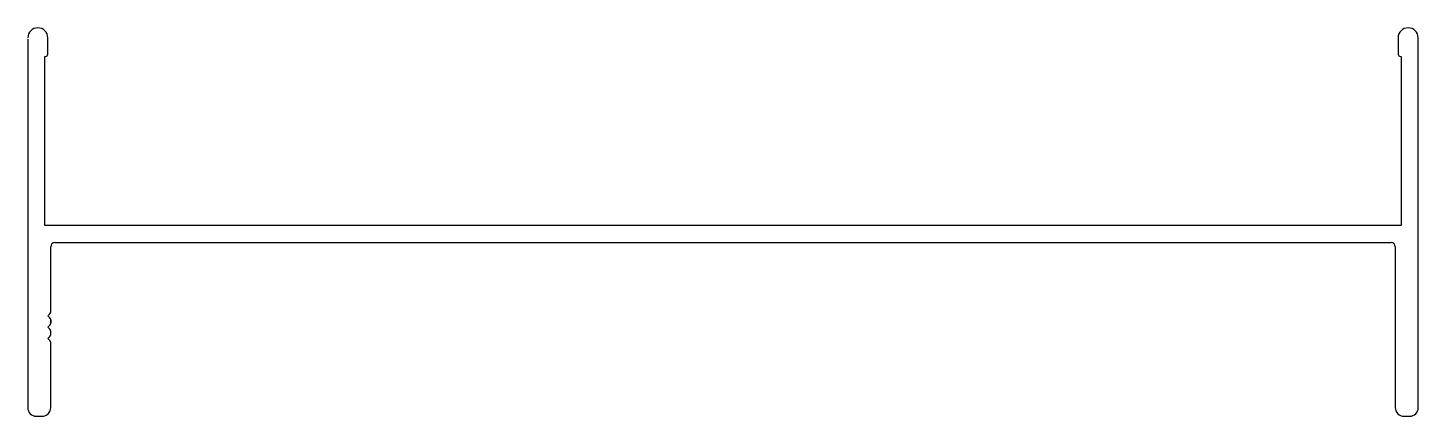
# Model space of a CAD drawing. Extents: x -62 to 62, y 1 to 35.
import ezdxf

# ---------------------------------------------------------------- set-up
doc = ezdxf.new("R2010")
doc.units = 0
doc.layers.get('0').update_dxf_attribs({"linetype": 'CONTINUOUS'})

msp = doc.modelspace()

# ---------------------------------------------------------------- linework, layer by layer
at = {"color": 7}
for p, q in [((-60.76, 34.98), (-60.76, 34.98)), ((60.85, 34.98), (60.85, 34.98)), ((-61.65, 33.96), (-61.65, 1.27)), ((-59.87, 32.64), (-59.87, 34.09)), ((59.96, 34.09), (59.96, 32.64)), ((61.74, 1.27), (61.74, 34.09)), ((-60.13, 17.45), (-60.13, 32.44)), ((-60.13, 32.44), (-60.08, 32.44)), ((60.17, 32.44), (60.22, 32.44)), ((60.22, 32.44), (60.22, 17.45)), ((60.22, 17.45), (-60.13, 17.45)), ((-59.62, 9.77), (-59.62, 15.55)), ((-59.24, 15.93), (59.33, 15.93)), ((59.71, 15.55), (59.71, 1.27)), ((-59.86, 9.42), (-59.69, 9.59)), ((-59.69, 9.24), (-59.86, 9.41)), ((-59.62, 9.77), (-59.62, 9.77)), ((-59.62, 8.77), (-59.62, 9.06)), ((-59.62, 9.06), (-59.62, 8.77)), ((-59.62, 8.77), (-59.62, 9.06)), ((-59.62, 9.06), (-59.62, 8.77)), ((-59.62, 8.77), (-59.62, 9.06)), ((-59.86, 8.42), (-59.69, 8.59)), ((-59.69, 8.24), (-59.86, 8.41)), ((-59.86, 7.42), (-59.69, 7.59)), ((-59.69, 7.24), (-59.86, 7.41)), ((-59.62, 7.77), (-59.62, 8.06)), ((-59.62, 1.27), (-59.62, 7.06)), ((-60.89, 0.51), (-60.38, 0.51)), ((60.47, 0.51), (60.98, 0.51))]:
    msp.add_line(p, q, dxfattribs=at)
for centre, radius, start, end in [((-60.76, 34.09), 0.889, 90, 180), ((-60.76, 34.09), 0.889, 360, 90), ((60.85, 34.09), 0.889, 90, 180), ((60.85, 34.09), 0.889, 0, 90), ((-60.08, 32.64), 0.203, 270, 0), ((60.17, 32.64), 0.203, 180, 270), ((-59.24, 15.55), 0.381, 90, 180), ((59.33, 15.55), 0.381, 0, 90), ((-59.86, 9.41), 0.008, 135, 225), ((-59.87, 9.77), 0.25, 315, 360), ((-59.87, 9.06), 0.25, 0, 45), ((-59.87, 8.77), 0.25, 315, 0), ((-59.86, 8.41), 0.008, 135, 225), ((-59.86, 7.41), 0.008, 135, 225), ((-59.87, 8.06), 0.25, 360, 45), ((-59.87, 7.77), 0.25, 315, 360), ((-59.87, 7.06), 0.25, 360, 45), ((-60.89, 1.27), 0.762, 180, 270), ((-60.38, 1.27), 0.762, 270, 0), ((60.47, 1.27), 0.762, 180, 270), ((60.98, 1.27), 0.762, 270, 360)]:
    msp.add_arc(centre, radius, start, end, dxfattribs=at)

doc.saveas('drawing.dxf')
